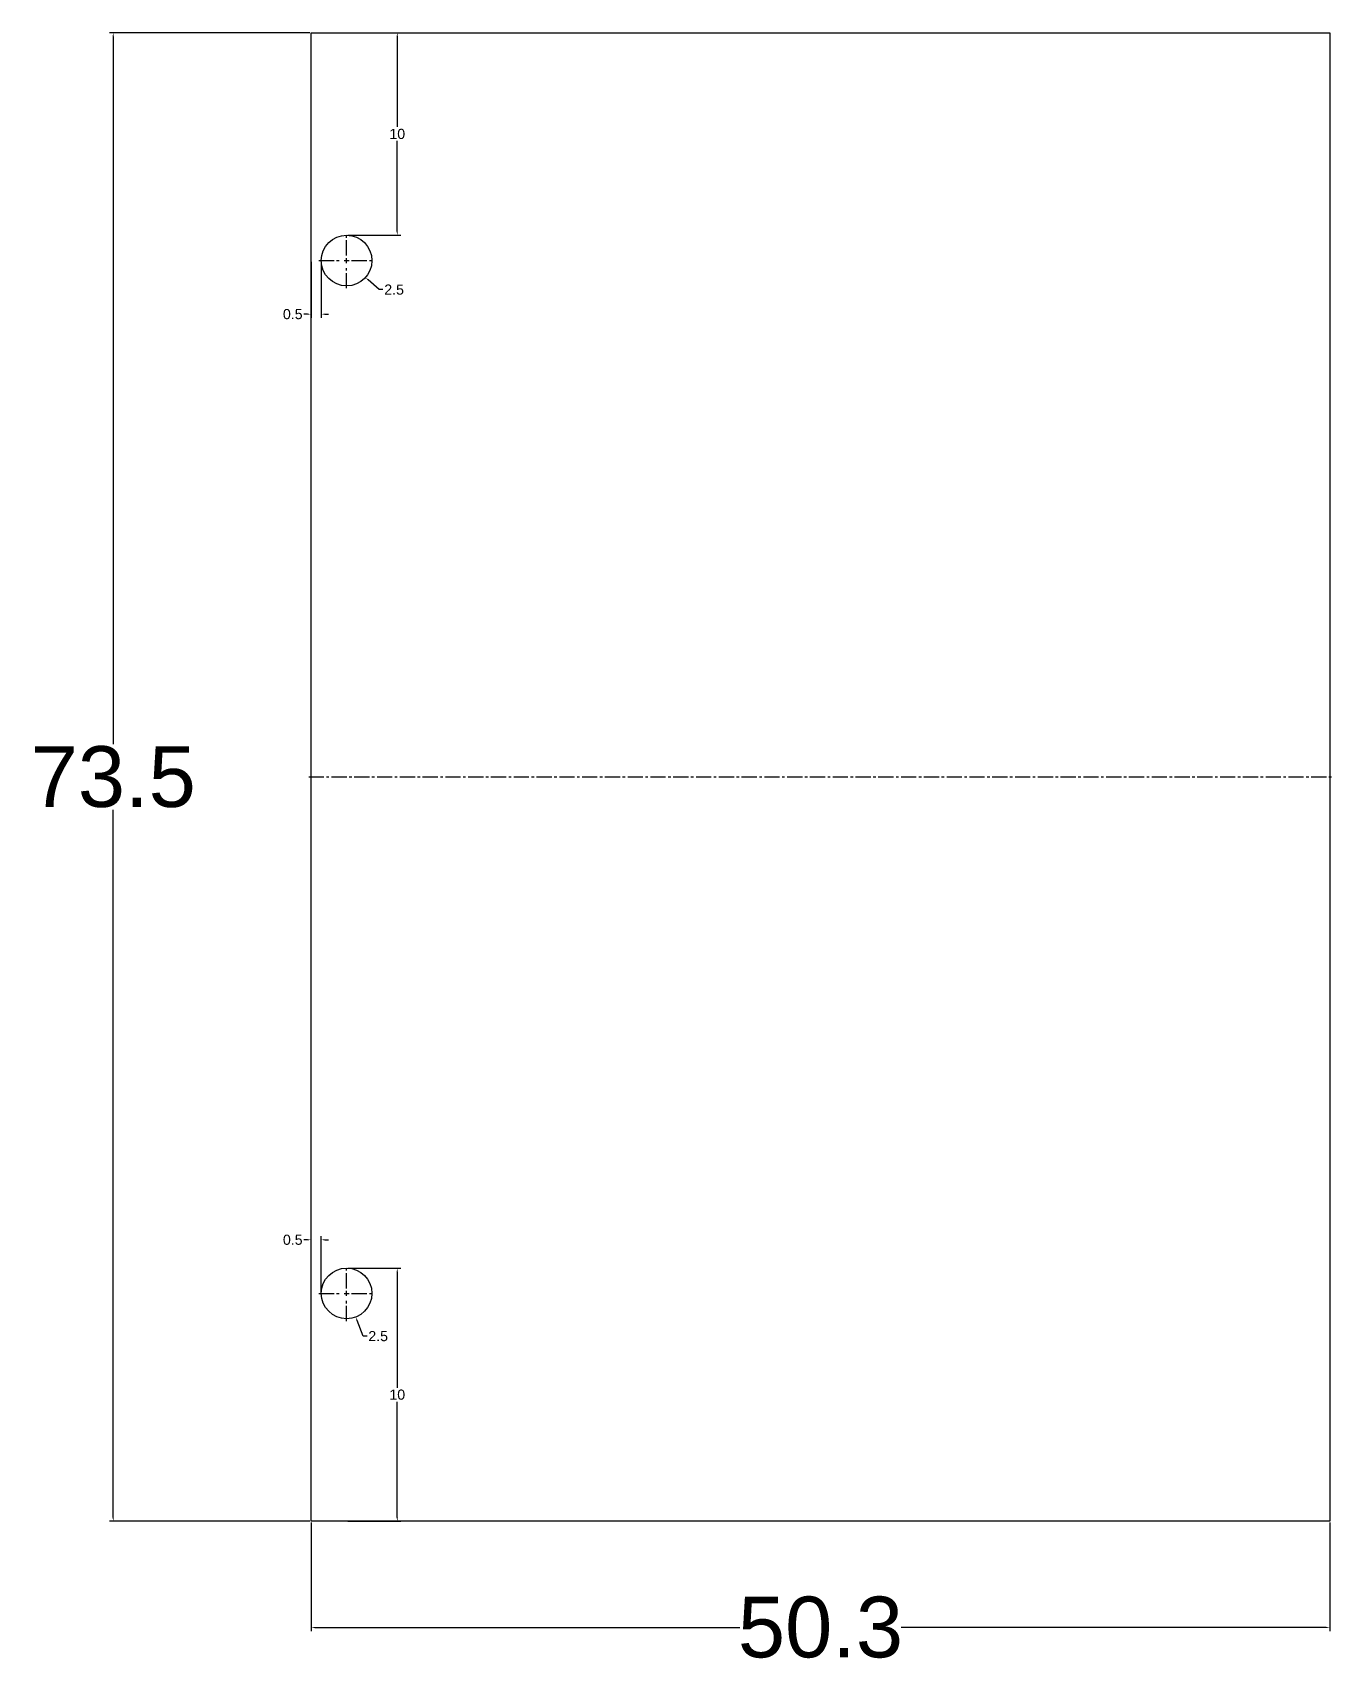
# Model space of a CAD drawing. Header units: centimetres. Extents: x 55.2 to 119.3, y 70.1 to 150.9.
import ezdxf

# ---------------------------------------------------------------- set-up
doc = ezdxf.new("R2010")
doc.units = ezdxf.units.CM
doc.header["$MEASUREMENT"] = 0
doc.linetypes.add('CENTER2', pattern=[1.125, 0.75, -0.125, 0.125, -0.125])
doc.styles.get("Standard").update_dxf_attribs({"font": 'arial.ttf'})
doc.dimstyles.get("Standard").update_dxf_attribs({"dimtxt": 0.18, "dimasz": 0.18, "dimexe": 0.18, "dimexo": 0.0625, "dimgap": 0.09, "dimtad": 0, "dimtih": 1, "dimtoh": 1, "dimdec": 4, "dimzin": 0, "dimdsep": 46, "dimtxsty": 'Standard', "dimcen": 0.09, "dimadec": 0, "dimazin": 0, "dimtfac": 1, "dimtdec": 4, "dimtofl": 0, "dimtmove": 0, "dimatfit": 3, "dimfxl": 1, "dimtolj": 1, "dimtzin": 0, "dimarcsym": 0})

# ---------------------------------------------------------------- blocks, each defined once
blk = doc.blocks.new('*U4')
at = {"color": 0, "linetype": 'CENTER2', "transparency": 16777216}
for p, q in [((0, 0.25), (0, 1.37)), ((-1.37, 0), (-0.25, 0)), ((0.25, 0), (1.37, 0)), ((0, -1.37), (0, -0.25))]:
    blk.add_line(p, q, dxfattribs=at)
at = {"color": 0, "linetype": 'Continuous', "transparency": 16777216}
for p, q in [((-0.125, 0), (0.125, 0)), ((0, -0.125), (0, 0.125))]:
    blk.add_line(p, q, dxfattribs=at)
blk = doc.blocks.new('*D5')
at = {"color": 0, "lineweight": -2, "transparency": 16777216}
for p, q in [((70.74, 150.85), (73.36, 150.85)), ((73.18, 150.67), (73.18, 146.195)), ((73.18, 141.029), (73.18, 145.504)), ((70.74, 140.849), (73.36, 140.849))]:
    blk.add_line(p, q, dxfattribs=at)
at = {"color": 0, "transparency": 16777216}
for points in [[(73.15, 150.67), (73.21, 150.67), (73.18, 150.85)], [(73.15, 141.029), (73.21, 141.029), (73.18, 140.849)]]:
    blk.add_solid(points, dxfattribs=at)
at = {"layer": 'Defpoints', "color": 0, "transparency": 16777216}
for p in [(70.677, 150.85), (73.18, 150.85), (70.677, 140.849)]:
    blk.add_point(p, dxfattribs=at)
at = {"color": 0, "transparency": 16777216, "insert": (73.18, 145.849), "char_height": 0.5, "attachment_point": 5}
blk.add_mtext('\\A1;10', dxfattribs=at)
blk = doc.blocks.new('*D6')
at = {"color": 0, "lineweight": -2, "transparency": 16777216}
for p, q in [((68.927, 139.536), (68.927, 136.772)), ((69.427, 139.536), (69.427, 136.772)), ((68.747, 136.952), (68.567, 136.952)), ((69.607, 136.952), (69.787, 136.952))]:
    blk.add_line(p, q, dxfattribs=at)
at = {"color": 0, "transparency": 16777216}
for points in [[(68.747, 136.982), (68.747, 136.922), (68.927, 136.952)], [(69.607, 136.982), (69.607, 136.922), (69.427, 136.952)]]:
    blk.add_solid(points, dxfattribs=at)
at = {"layer": 'Defpoints', "color": 0, "transparency": 16777216}
for p in [(68.927, 139.599), (69.427, 139.599), (68.927, 136.952)]:
    blk.add_point(p, dxfattribs=at)
at = {"color": 0, "transparency": 16777216, "insert": (68.02, 136.952), "char_height": 0.5, "attachment_point": 5}
blk.add_mtext('\\A1;0.5', dxfattribs=at)
blk = doc.blocks.new('*D7')
at = {"color": 0, "lineweight": -2, "transparency": 16777216}
for p, q in [((70.677, 139.509), (70.677, 139.689)), ((70.587, 139.599), (70.767, 139.599)), ((72.283, 138.163), (71.744, 138.646)), ((72.473, 138.163), (72.283, 138.163))]:
    blk.add_line(p, q, dxfattribs=at)
at = {"color": 0, "transparency": 16777216}
blk.add_solid([(71.764, 138.668), (71.724, 138.624), (71.609, 138.766)], dxfattribs=at)
at = {"layer": 'Defpoints', "color": 0, "transparency": 16777216}
for p in [(69.745, 140.432), (71.609, 138.766)]:
    blk.add_point(p, dxfattribs=at)
at = {"color": 0, "transparency": 16777216, "insert": (73.025, 138.163), "char_height": 0.5, "attachment_point": 5}
blk.add_mtext('\\A1;2.5', dxfattribs=at)
blk = doc.blocks.new('*U8')
at = {"color": 0, "linetype": 'CENTER2', "transparency": 16777216}
blk.add_line((-25.27, 0), (25.27, 0), dxfattribs=at)
blk = doc.blocks.new('*U10')
at = {"color": 0, "linetype": 'CENTER2', "transparency": 16777216}
for p, q in [((0, 0.25), (0, 1.37)), ((-1.37, 0), (-0.25, 0)), ((0.25, 0), (1.37, 0)), ((0, -1.37), (0, -0.25))]:
    blk.add_line(p, q, dxfattribs=at)
at = {"color": 0, "linetype": 'Continuous', "transparency": 16777216}
for p, q in [((-0.125, 0), (0.125, 0)), ((0, -0.125), (0, 0.125))]:
    blk.add_line(p, q, dxfattribs=at)
blk = doc.blocks.new('*D11')
at = {"color": 0, "lineweight": -2, "transparency": 16777216}
for p, q in [((70.74, 89.851), (73.36, 89.851)), ((73.18, 89.671), (73.18, 83.946)), ((73.18, 77.53), (73.18, 83.255)), ((70.74, 77.35), (73.36, 77.35))]:
    blk.add_line(p, q, dxfattribs=at)
at = {"color": 0, "transparency": 16777216}
for points in [[(73.15, 89.671), (73.21, 89.671), (73.18, 89.851)], [(73.15, 77.53), (73.21, 77.53), (73.18, 77.35)]]:
    blk.add_solid(points, dxfattribs=at)
at = {"layer": 'Defpoints', "color": 0, "transparency": 16777216}
for p in [(70.677, 89.851), (70.677, 77.35), (73.18, 77.35)]:
    blk.add_point(p, dxfattribs=at)
at = {"color": 0, "transparency": 16777216, "insert": (73.18, 83.601), "char_height": 0.5, "attachment_point": 5}
blk.add_mtext('\\A1;10', dxfattribs=at)
blk = doc.blocks.new('*D12')
at = {"color": 0, "lineweight": -2, "transparency": 16777216}
for p, q in [((68.747, 91.249), (68.567, 91.249)), ((68.927, 88.664), (68.927, 91.429)), ((69.427, 88.664), (69.427, 91.429)), ((69.607, 91.249), (69.787, 91.249))]:
    blk.add_line(p, q, dxfattribs=at)
at = {"color": 0, "transparency": 16777216}
for points in [[(68.747, 91.279), (68.747, 91.219), (68.927, 91.249)], [(69.607, 91.279), (69.607, 91.219), (69.427, 91.249)]]:
    blk.add_solid(points, dxfattribs=at)
at = {"layer": 'Defpoints', "color": 0, "transparency": 16777216}
for p in [(68.927, 91.249), (68.927, 88.601), (69.427, 88.601)]:
    blk.add_point(p, dxfattribs=at)
at = {"color": 0, "transparency": 16777216, "insert": (68.02, 91.249), "char_height": 0.5, "attachment_point": 5}
blk.add_mtext('\\A1;0.5', dxfattribs=at)
blk = doc.blocks.new('*D14')
at = {"color": 0, "lineweight": -2, "transparency": 16777216}
for p, q in [((70.587, 88.601), (70.767, 88.601)), ((70.677, 88.511), (70.677, 88.691)), ((71.496, 86.491), (71.194, 87.268)), ((71.686, 86.491), (71.496, 86.491))]:
    blk.add_line(p, q, dxfattribs=at)
at = {"color": 0, "transparency": 16777216}
blk.add_solid([(71.222, 87.279), (71.166, 87.257), (71.129, 87.436)], dxfattribs=at)
at = {"layer": 'Defpoints', "color": 0, "transparency": 16777216}
for p in [(70.225, 89.767), (71.129, 87.436)]:
    blk.add_point(p, dxfattribs=at)
at = {"color": 0, "transparency": 16777216, "insert": (72.237, 86.491), "char_height": 0.5, "attachment_point": 5}
blk.add_mtext('\\A1;2.5', dxfattribs=at)
blk = doc.blocks.new('*D15')
at = {"color": 0, "lineweight": -2, "transparency": 16777216}
for p, q in [((68.865, 150.85), (58.976, 150.85)), ((59.156, 150.67), (59.156, 115.723)), ((59.156, 77.53), (59.156, 112.477)), ((68.865, 77.35), (58.976, 77.35))]:
    blk.add_line(p, q, dxfattribs=at)
at = {"color": 0, "transparency": 16777216}
for points in [[(59.126, 150.67), (59.186, 150.67), (59.156, 150.85)], [(59.126, 77.53), (59.186, 77.53), (59.156, 77.35)]]:
    blk.add_solid(points, dxfattribs=at)
at = {"layer": 'Defpoints', "color": 0, "transparency": 16777216}
for p in [(59.156, 150.85), (68.927, 150.85), (68.927, 77.35)]:
    blk.add_point(p, dxfattribs=at)
at = {"color": 0, "transparency": 16777216, "insert": (59.156, 114.1), "char_height": 3, "attachment_point": 5}
blk.add_mtext('\\A1;73.5', dxfattribs=at)
blk = doc.blocks.new('*D16')
at = {"color": 0, "lineweight": -2, "transparency": 16777216}
for p, q in [((68.927, 77.288), (68.927, 71.93)), ((119.227, 77.288), (119.227, 71.93)), ((69.107, 72.11), (90.091, 72.11)), ((119.047, 72.11), (98.064, 72.11))]:
    blk.add_line(p, q, dxfattribs=at)
at = {"color": 0, "transparency": 16777216}
for points in [[(69.107, 72.14), (69.107, 72.08), (68.927, 72.11)], [(119.047, 72.14), (119.047, 72.08), (119.227, 72.11)]]:
    blk.add_solid(points, dxfattribs=at)
at = {"layer": 'Defpoints', "color": 0, "transparency": 16777216}
for p in [(68.927, 77.35), (119.227, 77.35), (68.927, 72.11)]:
    blk.add_point(p, dxfattribs=at)
at = {"color": 0, "transparency": 16777216, "insert": (94.077, 72.11), "char_height": 3, "attachment_point": 5}
blk.add_mtext('\\A1;50.3', dxfattribs=at)

msp = doc.modelspace()

# ---------------------------------------------------------------- linework, layer by layer
msp.add_lwpolyline([(68.92729, 150.8501), (119.22729, 150.8501), (119.22729, 77.3501), (68.92729, 77.3501)], close=True)
for centre in [(70.67729, 139.59881), (70.67729, 88.60139)]:
    msp.add_circle(centre, 1.25)

# ---------------------------------------------------------------- block references
at = {"linetype": 'CENTER2'}
for name, p in [('*U4', (70.67729, 139.59881)), ('*U8', (94.07729, 114.1001)), ('*U10', (70.67729, 88.60139))]:
    msp.add_blockref(name, p, dxfattribs=at)

# ---------------------------------------------------------------- dimensions: what is measured, and where the dimension line sits
for base, p1, p2, angle, text, override, picture, middle in [((59.15584, 150.8501), (68.92729, 77.3501), (68.92729, 150.8501), 90, '73.5', {"dimtxt": 3}, '*D15', (59.15584, 114.1001)), ((73.17964, 150.8501), (70.67729, 140.84881), (70.67729, 150.8501), 90, '10', {"dimtxt": 0.5}, '*D5', (73.17964, 145.84946)), ((73.17964, 77.3501), (70.67729, 89.85139), (70.67729, 77.3501), 270, '10', {"dimtxt": 0.5}, '*D11', (73.17964, 83.60074))]:
    dim = msp.add_linear_dim(base=base, p1=p1, p2=p2, angle=angle, text=text, dimstyle='Standard', override=override)
    dim.commit()
    dim.dimension.update_dxf_attribs({"geometry": picture, "text_midpoint": middle})
for p1, p2, picture, middle in [((69.74527, 140.43178), (71.60931, 138.76584), '*D7', (73.0246, 138.16343)), ((70.22528, 89.7668), (71.12929, 87.43597), '*D14', (72.23709, 86.49086))]:
    dim = msp.add_diameter_dim_2p(p1=p1, p2=p2, text='2.5', dimstyle='Standard', override={"dimtxt": 0.5})
    dim.commit()
    dim.dimension.update_dxf_attribs({"geometry": picture, "text_midpoint": middle, "dimtype": 163})
for base, p1, p2, text, override, picture, middle in [((68.92729, 136.95164), (69.42729, 139.59881), (68.92729, 139.59881), '0.5', {"dimtxt": 0.5}, '*D6', (68.02026, 136.95164)), ((68.92729, 91.24856), (69.42729, 88.60139), (68.92729, 88.60139), '0.5', {"dimtxt": 0.5}, '*D12', (68.02026, 91.24856)), ((68.92729, 72.10992), (119.22729, 77.3501), (68.92729, 77.3501), '50.3', {"dimtxt": 3}, '*D16', (94.07729, 72.10992))]:
    dim = msp.add_linear_dim(base=base, p1=p1, p2=p2, text=text, dimstyle='Standard', override=override)
    dim.commit()
    dim.dimension.update_dxf_attribs({"geometry": picture, "text_midpoint": middle})

doc.saveas('drawing.dxf')
